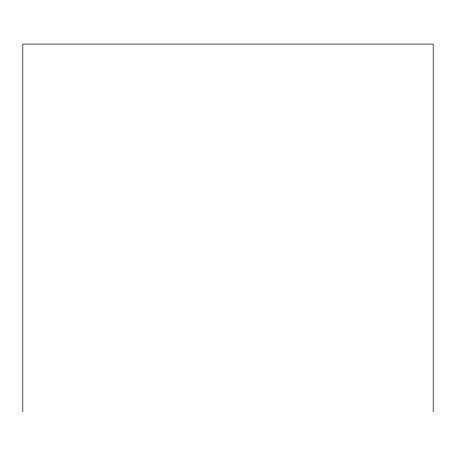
<?xml version="1.0" encoding="UTF-8"?>
<svg xmlns="http://www.w3.org/2000/svg" width="456" height="456" viewBox="0 0 456 456"><rect width="100%" height="100%" fill="white"/><g stroke="black" fill="none" stroke-linecap="round" stroke-linejoin="round"><path stroke-width="0.68" d="M433.2 411.922L433.2 44.078L22.8 44.078L22.8 411.922"/></g></svg>
